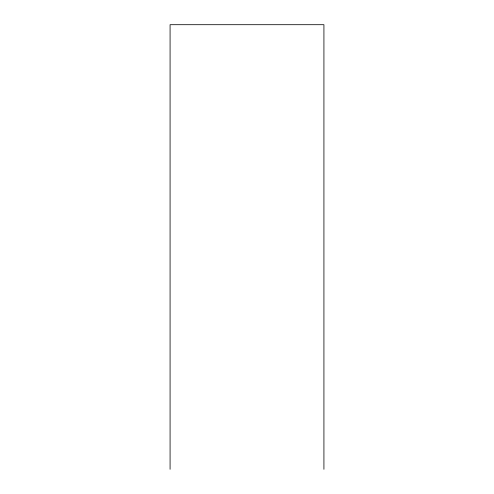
<?xml version="1.0" encoding="UTF-8"?>
<svg xmlns="http://www.w3.org/2000/svg" width="494" height="494" viewBox="0 0 494 494"><rect width="100%" height="100%" fill="white"/><g stroke="black" fill="none" stroke-linecap="round" stroke-linejoin="round"><path stroke-width="0.74" d="M323.922 469.3L323.922 24.7L170.078 24.7L170.078 469.3"/></g></svg>
